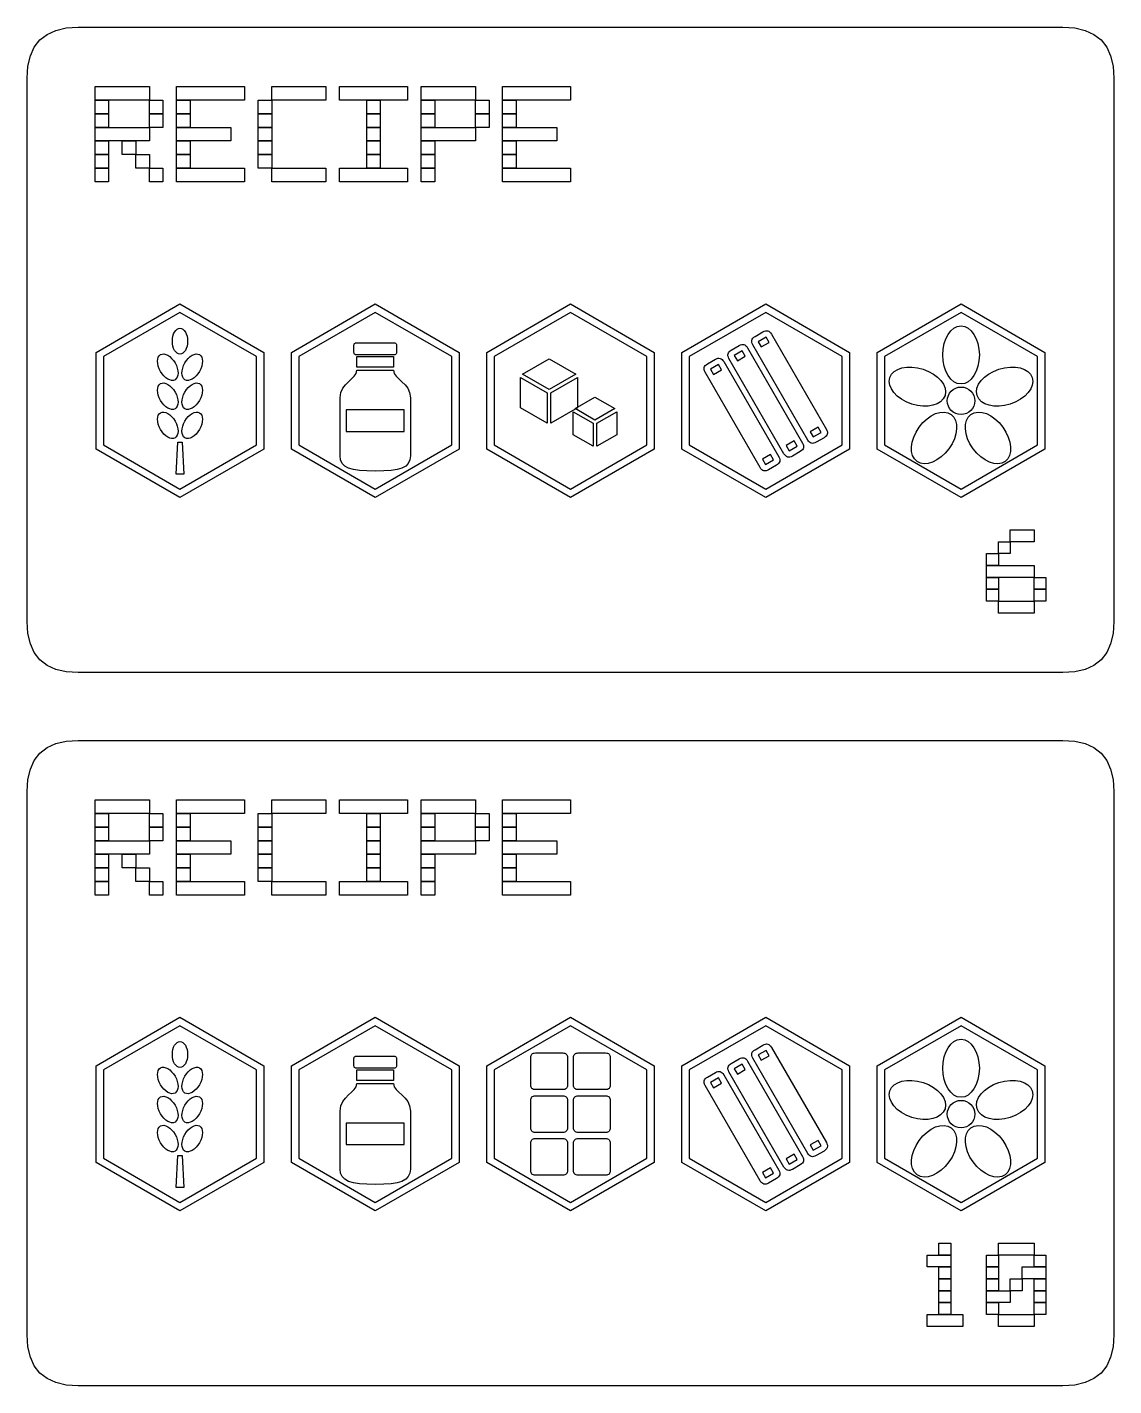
# Model space of a CAD drawing. Extents: x 4 to 296, y 4 to 580.
# Drawn here: x 72 to 136, y 189 to 269 of the extents above; entities that cross this region are included whole.
import ezdxf

# ---------------------------------------------------------------- set-up
doc = ezdxf.new("R2010")
doc.units = 0
doc.layers.add('CUT', color=1, linetype='CONTINUOUS')
doc.layers.add('RASTER', color=7, linetype='CONTINUOUS')

msp = doc.modelspace()

# ---------------------------------------------------------------- linework, layer by layer
at = {"layer": 'CUT'}
for points in [[(72, 266), (72.047, 266.703), (72.188, 267.312), (72.422, 267.828), (72.75, 268.25), (73.172, 268.578), (73.688, 268.812), (74.297, 268.953), (75, 269), (133, 269), (133.703, 268.953), (134.313, 268.812), (134.828, 268.578), (135.25, 268.25), (135.578, 267.828), (135.813, 267.312), (135.953, 266.703), (136, 266), (136, 234), (135.953, 233.297), (135.813, 232.687), (135.578, 232.172), (135.25, 231.75), (134.828, 231.422), (134.313, 231.187), (133.703, 231.047), (133, 231), (75, 231), (74.297, 231.047), (73.688, 231.187), (73.172, 231.422), (72.75, 231.75), (72.422, 232.172), (72.188, 232.687), (72.047, 233.297), (72, 234)], [(72, 224), (72.047, 224.703), (72.188, 225.312), (72.422, 225.828), (72.75, 226.25), (73.172, 226.578), (73.688, 226.812), (74.297, 226.953), (75, 227), (133, 227), (133.703, 226.953), (134.313, 226.812), (134.828, 226.578), (135.25, 226.25), (135.578, 225.828), (135.813, 225.312), (135.953, 224.703), (136, 224), (136, 192), (135.953, 191.297), (135.813, 190.687), (135.578, 190.172), (135.25, 189.75), (134.828, 189.422), (134.313, 189.187), (133.703, 189.047), (133, 189), (75, 189), (74.297, 189.047), (73.688, 189.187), (73.172, 189.422), (72.75, 189.75), (72.422, 190.172), (72.188, 190.687), (72.047, 191.297), (72, 192)]]:
    msp.add_lwpolyline(points, close=True, dxfattribs=at)
at = {"layer": 'RASTER'}
for points in [[(76, 265.5), (79.2, 265.5), (79.2, 264.7), (76, 264.7)], [(80.8, 265.5), (84.8, 265.5), (84.8, 264.7), (80.8, 264.7)], [(86.4, 265.5), (89.6, 265.5), (89.6, 264.7), (86.4, 264.7)], [(90.4, 265.5), (94.4, 265.5), (94.4, 264.7), (90.4, 264.7)], [(95.2, 265.5), (98.4, 265.5), (98.4, 264.7), (95.2, 264.7)], [(100, 265.5), (104, 265.5), (104, 264.7), (100, 264.7)], [(76, 264.7), (76.8, 264.7), (76.8, 263.9), (76, 263.9)], [(79.2, 264.7), (80, 264.7), (80, 263.9), (79.2, 263.9)], [(80.8, 264.7), (81.6, 264.7), (81.6, 263.9), (80.8, 263.9)], [(85.6, 264.7), (86.4, 264.7), (86.4, 263.9), (85.6, 263.9)], [(92, 264.7), (92.8, 264.7), (92.8, 263.9), (92, 263.9)], [(95.2, 264.7), (96, 264.7), (96, 263.9), (95.2, 263.9)], [(98.4, 264.7), (99.2, 264.7), (99.2, 263.9), (98.4, 263.9)], [(100, 264.7), (100.8, 264.7), (100.8, 263.9), (100, 263.9)], [(76, 263.9), (76.8, 263.9), (76.8, 263.1), (76, 263.1)], [(79.2, 263.9), (80, 263.9), (80, 263.1), (79.2, 263.1)], [(80.8, 263.9), (81.6, 263.9), (81.6, 263.1), (80.8, 263.1)], [(85.6, 263.9), (86.4, 263.9), (86.4, 263.1), (85.6, 263.1)], [(92, 263.9), (92.8, 263.9), (92.8, 263.1), (92, 263.1)], [(95.2, 263.9), (96, 263.9), (96, 263.1), (95.2, 263.1)], [(98.4, 263.9), (99.2, 263.9), (99.2, 263.1), (98.4, 263.1)], [(100, 263.9), (100.8, 263.9), (100.8, 263.1), (100, 263.1)], [(76, 263.1), (79.2, 263.1), (79.2, 262.3), (76, 262.3)], [(80.8, 263.1), (84, 263.1), (84, 262.3), (80.8, 262.3)], [(85.6, 263.1), (86.4, 263.1), (86.4, 262.3), (85.6, 262.3)], [(92, 263.1), (92.8, 263.1), (92.8, 262.3), (92, 262.3)], [(95.2, 263.1), (98.4, 263.1), (98.4, 262.3), (95.2, 262.3)], [(100, 263.1), (103.2, 263.1), (103.2, 262.3), (100, 262.3)], [(76, 262.3), (76.8, 262.3), (76.8, 261.5), (76, 261.5)], [(77.6, 262.3), (78.4, 262.3), (78.4, 261.5), (77.6, 261.5)], [(80.8, 262.3), (81.6, 262.3), (81.6, 261.5), (80.8, 261.5)], [(85.6, 262.3), (86.4, 262.3), (86.4, 261.5), (85.6, 261.5)], [(92, 262.3), (92.8, 262.3), (92.8, 261.5), (92, 261.5)], [(95.2, 262.3), (96, 262.3), (96, 261.5), (95.2, 261.5)], [(100, 262.3), (100.8, 262.3), (100.8, 261.5), (100, 261.5)], [(76, 261.5), (76.8, 261.5), (76.8, 260.7), (76, 260.7)], [(78.4, 261.5), (79.2, 261.5), (79.2, 260.7), (78.4, 260.7)], [(80.8, 261.5), (81.6, 261.5), (81.6, 260.7), (80.8, 260.7)], [(85.6, 261.5), (86.4, 261.5), (86.4, 260.7), (85.6, 260.7)], [(92, 261.5), (92.8, 261.5), (92.8, 260.7), (92, 260.7)], [(95.2, 261.5), (96, 261.5), (96, 260.7), (95.2, 260.7)], [(100, 261.5), (100.8, 261.5), (100.8, 260.7), (100, 260.7)], [(76, 260.7), (76.8, 260.7), (76.8, 259.9), (76, 259.9)], [(79.2, 260.7), (80, 260.7), (80, 259.9), (79.2, 259.9)], [(80.8, 260.7), (84.8, 260.7), (84.8, 259.9), (80.8, 259.9)], [(86.4, 260.7), (89.6, 260.7), (89.6, 259.9), (86.4, 259.9)], [(90.4, 260.7), (94.4, 260.7), (94.4, 259.9), (90.4, 259.9)], [(95.2, 260.7), (96, 260.7), (96, 259.9), (95.2, 259.9)], [(100, 260.7), (104, 260.7), (104, 259.9), (100, 259.9)], [(81, 252.7), (85.936, 249.85), (85.936, 244.15), (81, 241.3), (76.064, 244.15), (76.064, 249.85)], [(81, 252.2), (76.497, 249.6), (76.497, 244.4), (81, 241.8), (85.503, 244.4), (85.503, 249.6), (81, 252.2)], [(92.5, 252.7), (97.436, 249.85), (97.436, 244.15), (92.5, 241.3), (87.564, 244.15), (87.564, 249.85)], [(92.5, 252.2), (87.997, 249.6), (87.997, 244.4), (92.5, 241.8), (97.003, 244.4), (97.003, 249.6), (92.5, 252.2)], [(104, 252.7), (108.936, 249.85), (108.936, 244.15), (104, 241.3), (99.064, 244.15), (99.064, 249.85)], [(104, 252.2), (99.497, 249.6), (99.497, 244.4), (104, 241.8), (108.503, 244.4), (108.503, 249.6), (104, 252.2)], [(115.5, 252.7), (120.436, 249.85), (120.436, 244.15), (115.5, 241.3), (110.564, 244.15), (110.564, 249.85)], [(115.5, 252.2), (110.997, 249.6), (110.997, 244.4), (115.5, 241.8), (120.003, 244.4), (120.003, 249.6), (115.5, 252.2)], [(127, 252.7), (131.936, 249.85), (131.936, 244.15), (127, 241.3), (122.064, 244.15), (122.064, 249.85)], [(127, 252.2), (122.497, 249.6), (122.497, 244.4), (127, 241.8), (131.503, 244.4), (131.503, 249.6), (127, 252.2)], [(81.45, 250.51), (81.441, 250.356), (81.415, 250.212), (81.373, 250.082), (81.318, 249.969), (81.252, 249.876), (81.175, 249.805), (81.091, 249.761), (81, 249.745), (80.909, 249.761), (80.825, 249.805), (80.748, 249.876), (80.682, 249.969), (80.627, 250.082), (80.585, 250.212), (80.559, 250.356), (80.55, 250.51), (80.559, 250.664), (80.585, 250.808), (80.627, 250.938), (80.682, 251.051), (80.748, 251.144), (80.825, 251.215), (80.909, 251.259), (81, 251.275), (81.091, 251.259), (81.175, 251.215), (81.252, 251.144), (81.318, 251.051), (81.373, 250.938), (81.415, 250.808), (81.441, 250.664), (81.45, 250.51)], [(128.08, 249.7), (128.058, 249.355), (127.995, 249.034), (127.896, 248.744), (127.764, 248.491), (127.604, 248.282), (127.42, 248.124), (127.218, 248.025), (127, 247.99), (126.782, 248.025), (126.58, 248.124), (126.396, 248.282), (126.236, 248.491), (126.104, 248.744), (126.005, 249.034), (125.942, 249.355), (125.92, 249.7), (125.942, 250.045), (126.005, 250.366), (126.104, 250.656), (126.236, 250.909), (126.396, 251.118), (126.58, 251.276), (126.782, 251.375), (127, 251.41), (127.218, 251.375), (127.42, 251.276), (127.604, 251.118), (127.764, 250.909), (127.896, 250.656), (127.995, 250.366), (128.058, 250.045), (128.08, 249.7)], [(91.24, 250.24), (91.243, 250.282), (91.251, 250.319), (91.265, 250.35), (91.285, 250.375), (91.31, 250.395), (91.341, 250.409), (91.378, 250.417), (91.42, 250.42), (93.58, 250.42), (93.622, 250.417), (93.659, 250.409), (93.69, 250.395), (93.715, 250.375), (93.735, 250.35), (93.749, 250.319), (93.757, 250.282), (93.76, 250.24), (93.76, 249.88), (93.757, 249.838), (93.749, 249.801), (93.735, 249.77), (93.715, 249.745), (93.69, 249.725), (93.659, 249.711), (93.622, 249.703), (93.58, 249.7), (91.42, 249.7), (91.378, 249.703), (91.341, 249.711), (91.31, 249.725), (91.285, 249.745), (91.265, 249.77), (91.251, 249.801), (91.243, 249.838), (91.24, 249.88)], [(114.737, 250.301), (114.7, 250.377), (114.678, 250.449), (114.672, 250.516), (114.68, 250.58), (114.704, 250.639), (114.744, 250.694), (114.799, 250.746), (114.869, 250.793), (115.337, 251.063), (115.413, 251.1), (115.484, 251.122), (115.552, 251.129), (115.616, 251.12), (115.675, 251.096), (115.73, 251.056), (115.781, 251.001), (115.829, 250.931), (119.069, 245.319), (119.106, 245.243), (119.128, 245.171), (119.134, 245.104), (119.126, 245.04), (119.101, 244.981), (119.062, 244.926), (119.007, 244.874), (118.937, 244.827), (118.469, 244.557), (118.393, 244.52), (118.321, 244.498), (118.254, 244.491), (118.19, 244.5), (118.131, 244.524), (118.076, 244.564), (118.024, 244.619), (117.977, 244.689)], [(115.049, 250.481), (115.229, 250.169), (115.697, 250.439), (115.517, 250.751), (115.049, 250.481)], [(80.709, 249.227), (80.786, 249.073), (80.841, 248.92), (80.874, 248.771), (80.885, 248.631), (80.874, 248.504), (80.841, 248.394), (80.785, 248.304), (80.708, 248.24), (80.612, 248.205), (80.507, 248.201), (80.395, 248.228), (80.279, 248.281), (80.164, 248.361), (80.051, 248.464), (79.946, 248.588), (79.851, 248.732), (79.774, 248.887), (79.719, 249.04), (79.686, 249.189), (79.675, 249.329), (79.686, 249.456), (79.719, 249.566), (79.775, 249.656), (79.853, 249.72), (79.948, 249.755), (80.053, 249.759), (80.165, 249.732), (80.281, 249.679), (80.396, 249.599), (80.509, 249.496), (80.614, 249.372), (80.709, 249.227)], [(82.149, 248.732), (82.054, 248.588), (81.949, 248.464), (81.836, 248.361), (81.721, 248.281), (81.605, 248.228), (81.493, 248.201), (81.388, 248.205), (81.293, 248.24), (81.215, 248.304), (81.159, 248.394), (81.126, 248.504), (81.115, 248.631), (81.126, 248.771), (81.159, 248.92), (81.214, 249.073), (81.291, 249.227), (81.386, 249.372), (81.491, 249.496), (81.604, 249.599), (81.719, 249.679), (81.835, 249.732), (81.947, 249.759), (82.052, 249.755), (82.148, 249.72), (82.225, 249.656), (82.281, 249.566), (82.314, 249.456), (82.325, 249.329), (82.314, 249.189), (82.281, 249.04), (82.226, 248.887), (82.149, 248.732)], [(91.42, 249.61), (93.58, 249.61), (93.58, 248.98), (91.42, 248.98)], [(113.334, 249.491), (113.297, 249.567), (113.275, 249.639), (113.269, 249.706), (113.277, 249.77), (113.302, 249.829), (113.341, 249.884), (113.396, 249.936), (113.466, 249.983), (113.934, 250.253), (114.01, 250.29), (114.081, 250.312), (114.149, 250.319), (114.213, 250.31), (114.272, 250.286), (114.327, 250.246), (114.379, 250.191), (114.426, 250.121), (117.666, 244.509), (117.703, 244.433), (117.725, 244.361), (117.731, 244.294), (117.723, 244.23), (117.698, 244.171), (117.659, 244.116), (117.604, 244.064), (117.534, 244.017), (117.066, 243.747), (116.99, 243.71), (116.919, 243.688), (116.851, 243.681), (116.787, 243.69), (116.728, 243.714), (116.673, 243.754), (116.621, 243.809), (116.574, 243.879)], [(113.646, 249.671), (113.826, 249.359), (114.294, 249.629), (114.114, 249.941), (113.646, 249.671)], [(91.42, 248.8), (93.58, 248.8), (93.623, 248.612), (93.735, 248.446), (93.893, 248.287), (94.075, 248.125), (94.257, 247.946), (94.415, 247.737), (94.527, 247.486), (94.57, 247.18), (94.57, 243.76), (94.54, 243.515), (94.449, 243.316), (94.295, 243.159), (94.075, 243.04), (93.788, 242.955), (93.431, 242.899), (93.002, 242.869), (92.5, 242.86), (91.998, 242.869), (91.569, 242.899), (91.212, 242.955), (90.925, 243.04), (90.705, 243.159), (90.551, 243.316), (90.46, 243.515), (90.43, 243.76), (90.43, 247.18), (90.473, 247.486), (90.585, 247.737), (90.743, 247.946), (90.925, 248.125), (91.107, 248.287), (91.265, 248.446), (91.377, 248.612), (91.42, 248.8)], [(102.74, 249.466), (104.306, 248.566), (102.74, 247.666), (101.174, 248.566)], [(111.931, 248.681), (111.894, 248.757), (111.872, 248.829), (111.866, 248.896), (111.874, 248.96), (111.899, 249.019), (111.938, 249.074), (111.993, 249.126), (112.063, 249.173), (112.531, 249.443), (112.607, 249.48), (112.679, 249.502), (112.746, 249.509), (112.81, 249.5), (112.869, 249.476), (112.924, 249.436), (112.976, 249.381), (113.023, 249.311), (116.263, 243.699), (116.3, 243.623), (116.322, 243.551), (116.328, 243.484), (116.32, 243.42), (116.296, 243.361), (116.256, 243.306), (116.201, 243.254), (116.131, 243.207), (115.663, 242.937), (115.587, 242.9), (115.516, 242.878), (115.448, 242.871), (115.384, 242.88), (115.325, 242.904), (115.27, 242.944), (115.219, 242.999), (115.171, 243.069)], [(112.243, 248.861), (112.423, 248.549), (112.891, 248.819), (112.711, 249.131), (112.243, 248.861)], [(124.766, 248.861), (125.087, 248.734), (125.373, 248.575), (125.618, 248.391), (125.818, 248.187), (125.967, 247.97), (126.061, 247.747), (126.093, 247.524), (126.058, 247.306), (125.958, 247.11), (125.801, 246.948), (125.594, 246.822), (125.346, 246.734), (125.065, 246.687), (124.758, 246.682), (124.433, 246.722), (124.098, 246.807), (123.777, 246.935), (123.492, 247.094), (123.246, 247.278), (123.046, 247.482), (122.897, 247.698), (122.804, 247.921), (122.772, 248.145), (122.806, 248.363), (122.906, 248.559), (123.064, 248.721), (123.27, 248.847), (123.518, 248.934), (123.8, 248.982), (124.107, 248.986), (124.431, 248.947), (124.766, 248.861)], [(129.902, 246.807), (129.567, 246.722), (129.242, 246.682), (128.935, 246.687), (128.654, 246.734), (128.406, 246.822), (128.199, 246.948), (128.042, 247.11), (127.942, 247.306), (127.907, 247.524), (127.939, 247.747), (128.033, 247.97), (128.182, 248.187), (128.382, 248.391), (128.627, 248.575), (128.913, 248.734), (129.234, 248.861), (129.569, 248.947), (129.893, 248.986), (130.2, 248.982), (130.482, 248.934), (130.73, 248.847), (130.936, 248.721), (131.094, 248.559), (131.194, 248.363), (131.228, 248.145), (131.196, 247.921), (131.103, 247.698), (130.954, 247.482), (130.754, 247.278), (130.508, 247.094), (130.223, 246.935), (129.902, 246.807)], [(80.709, 247.517), (80.786, 247.363), (80.841, 247.21), (80.874, 247.061), (80.885, 246.921), (80.874, 246.794), (80.841, 246.684), (80.785, 246.594), (80.708, 246.53), (80.612, 246.495), (80.507, 246.491), (80.395, 246.518), (80.279, 246.571), (80.164, 246.651), (80.051, 246.754), (79.946, 246.878), (79.851, 247.022), (79.774, 247.177), (79.719, 247.33), (79.686, 247.479), (79.675, 247.619), (79.686, 247.746), (79.719, 247.856), (79.775, 247.946), (79.853, 248.01), (79.948, 248.045), (80.053, 248.049), (80.165, 248.022), (80.281, 247.969), (80.396, 247.889), (80.509, 247.786), (80.614, 247.662), (80.709, 247.517)], [(82.149, 247.022), (82.054, 246.878), (81.949, 246.754), (81.836, 246.651), (81.721, 246.571), (81.605, 246.518), (81.493, 246.491), (81.388, 246.495), (81.293, 246.53), (81.215, 246.594), (81.159, 246.684), (81.126, 246.794), (81.115, 246.921), (81.126, 247.061), (81.159, 247.21), (81.214, 247.363), (81.291, 247.517), (81.386, 247.662), (81.491, 247.786), (81.604, 247.889), (81.719, 247.969), (81.835, 248.022), (81.947, 248.049), (82.052, 248.045), (82.148, 248.01), (82.225, 247.946), (82.281, 247.856), (82.314, 247.746), (82.325, 247.619), (82.314, 247.479), (82.281, 247.33), (82.226, 247.177), (82.149, 247.022)], [(101.064, 248.377), (102.63, 247.477), (102.63, 245.677), (101.064, 246.577)], [(102.85, 247.477), (104.416, 248.377), (104.416, 246.577), (102.85, 245.677)], [(105.44, 247.216), (106.614, 246.541), (105.44, 245.866), (104.266, 246.541)], [(90.79, 246.46), (90.79, 245.2), (94.21, 245.2), (94.21, 246.46), (90.79, 246.46)], [(80.709, 245.807), (80.786, 245.653), (80.841, 245.5), (80.874, 245.351), (80.885, 245.211), (80.874, 245.084), (80.841, 244.974), (80.785, 244.884), (80.708, 244.82), (80.612, 244.785), (80.507, 244.781), (80.395, 244.808), (80.279, 244.861), (80.164, 244.941), (80.051, 245.044), (79.946, 245.168), (79.851, 245.312), (79.774, 245.467), (79.719, 245.62), (79.686, 245.769), (79.675, 245.909), (79.686, 246.036), (79.719, 246.146), (79.775, 246.236), (79.853, 246.3), (79.948, 246.335), (80.053, 246.339), (80.165, 246.312), (80.281, 246.259), (80.396, 246.179), (80.509, 246.076), (80.614, 245.952), (80.709, 245.807)], [(82.149, 245.312), (82.054, 245.168), (81.949, 245.044), (81.836, 244.941), (81.721, 244.861), (81.605, 244.808), (81.493, 244.781), (81.388, 244.785), (81.293, 244.82), (81.215, 244.884), (81.159, 244.974), (81.126, 245.084), (81.115, 245.211), (81.126, 245.351), (81.159, 245.5), (81.214, 245.653), (81.291, 245.807), (81.386, 245.952), (81.491, 246.076), (81.604, 246.179), (81.719, 246.259), (81.835, 246.312), (81.947, 246.339), (82.052, 246.335), (82.148, 246.3), (82.225, 246.236), (82.281, 246.146), (82.314, 246.036), (82.325, 245.909), (82.314, 245.769), (82.281, 245.62), (82.226, 245.467), (82.149, 245.312)], [(104.156, 246.352), (105.33, 245.677), (105.33, 244.327), (104.156, 245.002)], [(105.55, 245.677), (106.724, 246.352), (106.724, 245.002), (105.55, 244.327)], [(124.539, 245.45), (124.76, 245.716), (124.999, 245.939), (125.25, 246.116), (125.506, 246.243), (125.758, 246.318), (125.999, 246.337), (126.222, 246.299), (126.418, 246.199), (126.574, 246.043), (126.679, 245.843), (126.735, 245.608), (126.742, 245.345), (126.699, 245.063), (126.609, 244.769), (126.472, 244.473), (126.287, 244.181), (126.066, 243.915), (125.827, 243.692), (125.576, 243.516), (125.32, 243.389), (125.068, 243.314), (124.827, 243.294), (124.604, 243.332), (124.408, 243.432), (124.252, 243.588), (124.147, 243.788), (124.091, 244.023), (124.084, 244.286), (124.126, 244.569), (124.217, 244.862), (124.354, 245.159), (124.539, 245.45)], [(127.713, 244.181), (127.528, 244.473), (127.391, 244.769), (127.301, 245.063), (127.258, 245.345), (127.265, 245.608), (127.321, 245.843), (127.426, 246.043), (127.582, 246.199), (127.778, 246.299), (128.001, 246.337), (128.242, 246.318), (128.494, 246.243), (128.75, 246.116), (129.001, 245.939), (129.24, 245.716), (129.461, 245.45), (129.646, 245.159), (129.783, 244.862), (129.874, 244.569), (129.916, 244.286), (129.909, 244.023), (129.853, 243.788), (129.748, 243.588), (129.592, 243.432), (129.396, 243.332), (129.173, 243.294), (128.932, 243.314), (128.68, 243.389), (128.424, 243.516), (128.173, 243.692), (127.934, 243.915), (127.713, 244.181)], [(118.109, 245.181), (118.289, 244.869), (118.757, 245.139), (118.577, 245.451), (118.109, 245.181)], [(80.865, 244.57), (81.135, 244.57), (81.225, 242.68), (80.775, 242.68)], [(116.706, 244.371), (116.886, 244.059), (117.354, 244.329), (117.174, 244.641), (116.706, 244.371)], [(115.303, 243.561), (115.483, 243.249), (115.951, 243.519), (115.771, 243.831), (115.303, 243.561)], [(129.9, 239.4), (131.3, 239.4), (131.3, 238.7), (129.9, 238.7)], [(129.2, 238.7), (129.9, 238.7), (129.9, 238), (129.2, 238)], [(128.5, 238), (129.2, 238), (129.2, 237.3), (128.5, 237.3)], [(128.5, 237.3), (131.3, 237.3), (131.3, 236.6), (128.5, 236.6)], [(128.5, 236.6), (129.2, 236.6), (129.2, 235.9), (128.5, 235.9)], [(131.3, 236.6), (132, 236.6), (132, 235.9), (131.3, 235.9)], [(128.5, 235.9), (129.2, 235.9), (129.2, 235.2), (128.5, 235.2)], [(131.3, 235.9), (132, 235.9), (132, 235.2), (131.3, 235.2)], [(129.2, 235.2), (131.3, 235.2), (131.3, 234.5), (129.2, 234.5)], [(76, 223.5), (79.2, 223.5), (79.2, 222.7), (76, 222.7)], [(80.8, 223.5), (84.8, 223.5), (84.8, 222.7), (80.8, 222.7)], [(86.4, 223.5), (89.6, 223.5), (89.6, 222.7), (86.4, 222.7)], [(90.4, 223.5), (94.4, 223.5), (94.4, 222.7), (90.4, 222.7)], [(95.2, 223.5), (98.4, 223.5), (98.4, 222.7), (95.2, 222.7)], [(100, 223.5), (104, 223.5), (104, 222.7), (100, 222.7)], [(76, 222.7), (76.8, 222.7), (76.8, 221.9), (76, 221.9)], [(79.2, 222.7), (80, 222.7), (80, 221.9), (79.2, 221.9)], [(80.8, 222.7), (81.6, 222.7), (81.6, 221.9), (80.8, 221.9)], [(85.6, 222.7), (86.4, 222.7), (86.4, 221.9), (85.6, 221.9)], [(92, 222.7), (92.8, 222.7), (92.8, 221.9), (92, 221.9)], [(95.2, 222.7), (96, 222.7), (96, 221.9), (95.2, 221.9)], [(98.4, 222.7), (99.2, 222.7), (99.2, 221.9), (98.4, 221.9)], [(100, 222.7), (100.8, 222.7), (100.8, 221.9), (100, 221.9)], [(76, 221.9), (76.8, 221.9), (76.8, 221.1), (76, 221.1)], [(79.2, 221.9), (80, 221.9), (80, 221.1), (79.2, 221.1)], [(80.8, 221.9), (81.6, 221.9), (81.6, 221.1), (80.8, 221.1)], [(85.6, 221.9), (86.4, 221.9), (86.4, 221.1), (85.6, 221.1)], [(92, 221.9), (92.8, 221.9), (92.8, 221.1), (92, 221.1)], [(95.2, 221.9), (96, 221.9), (96, 221.1), (95.2, 221.1)], [(98.4, 221.9), (99.2, 221.9), (99.2, 221.1), (98.4, 221.1)], [(100, 221.9), (100.8, 221.9), (100.8, 221.1), (100, 221.1)], [(76, 221.1), (79.2, 221.1), (79.2, 220.3), (76, 220.3)], [(80.8, 221.1), (84, 221.1), (84, 220.3), (80.8, 220.3)], [(85.6, 221.1), (86.4, 221.1), (86.4, 220.3), (85.6, 220.3)], [(92, 221.1), (92.8, 221.1), (92.8, 220.3), (92, 220.3)], [(95.2, 221.1), (98.4, 221.1), (98.4, 220.3), (95.2, 220.3)], [(100, 221.1), (103.2, 221.1), (103.2, 220.3), (100, 220.3)], [(76, 220.3), (76.8, 220.3), (76.8, 219.5), (76, 219.5)], [(77.6, 220.3), (78.4, 220.3), (78.4, 219.5), (77.6, 219.5)], [(80.8, 220.3), (81.6, 220.3), (81.6, 219.5), (80.8, 219.5)], [(85.6, 220.3), (86.4, 220.3), (86.4, 219.5), (85.6, 219.5)], [(92, 220.3), (92.8, 220.3), (92.8, 219.5), (92, 219.5)], [(95.2, 220.3), (96, 220.3), (96, 219.5), (95.2, 219.5)], [(100, 220.3), (100.8, 220.3), (100.8, 219.5), (100, 219.5)], [(76, 219.5), (76.8, 219.5), (76.8, 218.7), (76, 218.7)], [(78.4, 219.5), (79.2, 219.5), (79.2, 218.7), (78.4, 218.7)], [(80.8, 219.5), (81.6, 219.5), (81.6, 218.7), (80.8, 218.7)], [(85.6, 219.5), (86.4, 219.5), (86.4, 218.7), (85.6, 218.7)], [(92, 219.5), (92.8, 219.5), (92.8, 218.7), (92, 218.7)], [(95.2, 219.5), (96, 219.5), (96, 218.7), (95.2, 218.7)], [(100, 219.5), (100.8, 219.5), (100.8, 218.7), (100, 218.7)], [(76, 218.7), (76.8, 218.7), (76.8, 217.9), (76, 217.9)], [(79.2, 218.7), (80, 218.7), (80, 217.9), (79.2, 217.9)], [(80.8, 218.7), (84.8, 218.7), (84.8, 217.9), (80.8, 217.9)], [(86.4, 218.7), (89.6, 218.7), (89.6, 217.9), (86.4, 217.9)], [(90.4, 218.7), (94.4, 218.7), (94.4, 217.9), (90.4, 217.9)], [(95.2, 218.7), (96, 218.7), (96, 217.9), (95.2, 217.9)], [(100, 218.7), (104, 218.7), (104, 217.9), (100, 217.9)], [(81, 210.7), (85.936, 207.85), (85.936, 202.15), (81, 199.3), (76.064, 202.15), (76.064, 207.85)], [(92.5, 210.7), (97.436, 207.85), (97.436, 202.15), (92.5, 199.3), (87.564, 202.15), (87.564, 207.85)], [(104, 210.7), (108.936, 207.85), (108.936, 202.15), (104, 199.3), (99.064, 202.15), (99.064, 207.85)], [(115.5, 210.7), (120.436, 207.85), (120.436, 202.15), (115.5, 199.3), (110.564, 202.15), (110.564, 207.85)], [(127, 210.7), (131.936, 207.85), (131.936, 202.15), (127, 199.3), (122.064, 202.15), (122.064, 207.85)], [(81, 210.2), (76.497, 207.6), (76.497, 202.4), (81, 199.8), (85.503, 202.4), (85.503, 207.6), (81, 210.2)], [(92.5, 210.2), (87.997, 207.6), (87.997, 202.4), (92.5, 199.8), (97.003, 202.4), (97.003, 207.6), (92.5, 210.2)], [(104, 210.2), (99.497, 207.6), (99.497, 202.4), (104, 199.8), (108.503, 202.4), (108.503, 207.6), (104, 210.2)], [(115.5, 210.2), (110.997, 207.6), (110.997, 202.4), (115.5, 199.8), (120.003, 202.4), (120.003, 207.6), (115.5, 210.2)], [(127, 210.2), (122.497, 207.6), (122.497, 202.4), (127, 199.8), (131.503, 202.4), (131.503, 207.6), (127, 210.2)], [(81.45, 208.51), (81.441, 208.356), (81.415, 208.212), (81.373, 208.082), (81.318, 207.969), (81.252, 207.876), (81.175, 207.805), (81.091, 207.761), (81, 207.745), (80.909, 207.761), (80.825, 207.805), (80.748, 207.876), (80.682, 207.969), (80.627, 208.082), (80.585, 208.212), (80.559, 208.356), (80.55, 208.51), (80.559, 208.664), (80.585, 208.808), (80.627, 208.938), (80.682, 209.051), (80.748, 209.144), (80.825, 209.215), (80.909, 209.259), (81, 209.275), (81.091, 209.259), (81.175, 209.215), (81.252, 209.144), (81.318, 209.051), (81.373, 208.938), (81.415, 208.808), (81.441, 208.664), (81.45, 208.51)], [(114.737, 208.301), (114.7, 208.377), (114.678, 208.449), (114.672, 208.516), (114.68, 208.58), (114.704, 208.639), (114.744, 208.694), (114.799, 208.746), (114.869, 208.793), (115.337, 209.063), (115.413, 209.1), (115.484, 209.122), (115.552, 209.129), (115.616, 209.12), (115.675, 209.096), (115.73, 209.056), (115.781, 209.001), (115.829, 208.931), (119.069, 203.319), (119.106, 203.243), (119.128, 203.171), (119.134, 203.104), (119.126, 203.04), (119.101, 202.981), (119.062, 202.926), (119.007, 202.874), (118.937, 202.827), (118.469, 202.557), (118.393, 202.52), (118.321, 202.498), (118.254, 202.491), (118.19, 202.5), (118.131, 202.524), (118.076, 202.564), (118.024, 202.619), (117.977, 202.689)], [(128.08, 207.7), (128.058, 207.355), (127.995, 207.034), (127.896, 206.744), (127.764, 206.491), (127.604, 206.282), (127.42, 206.124), (127.218, 206.025), (127, 205.99), (126.782, 206.025), (126.58, 206.124), (126.396, 206.282), (126.236, 206.491), (126.104, 206.744), (126.005, 207.034), (125.942, 207.355), (125.92, 207.7), (125.942, 208.045), (126.005, 208.366), (126.104, 208.656), (126.236, 208.909), (126.396, 209.118), (126.58, 209.276), (126.782, 209.375), (127, 209.41), (127.218, 209.375), (127.42, 209.276), (127.604, 209.118), (127.764, 208.909), (127.896, 208.656), (127.995, 208.366), (128.058, 208.045), (128.08, 207.7)], [(91.24, 208.24), (91.243, 208.282), (91.251, 208.319), (91.265, 208.35), (91.285, 208.375), (91.31, 208.395), (91.341, 208.409), (91.378, 208.417), (91.42, 208.42), (93.58, 208.42), (93.622, 208.417), (93.659, 208.409), (93.69, 208.395), (93.715, 208.375), (93.735, 208.35), (93.749, 208.319), (93.757, 208.282), (93.76, 208.24), (93.76, 207.88), (93.757, 207.838), (93.749, 207.801), (93.735, 207.77), (93.715, 207.745), (93.69, 207.725), (93.659, 207.711), (93.622, 207.703), (93.58, 207.7), (91.42, 207.7), (91.378, 207.703), (91.341, 207.711), (91.31, 207.725), (91.285, 207.745), (91.265, 207.77), (91.251, 207.801), (91.243, 207.838), (91.24, 207.88)], [(101.66, 208.33), (101.664, 208.393), (101.677, 208.448), (101.698, 208.495), (101.727, 208.532), (101.765, 208.562), (101.812, 208.583), (101.867, 208.596), (101.93, 208.6), (103.55, 208.6), (103.613, 208.596), (103.668, 208.583), (103.715, 208.562), (103.753, 208.532), (103.782, 208.495), (103.803, 208.448), (103.816, 208.393), (103.82, 208.33), (103.82, 206.71), (103.816, 206.647), (103.803, 206.592), (103.782, 206.545), (103.753, 206.507), (103.715, 206.478), (103.668, 206.457), (103.613, 206.444), (103.55, 206.44), (101.93, 206.44), (101.867, 206.444), (101.812, 206.457), (101.765, 206.478), (101.728, 206.507), (101.698, 206.545), (101.677, 206.592), (101.664, 206.647), (101.66, 206.71)], [(104.18, 208.33), (104.184, 208.393), (104.197, 208.448), (104.218, 208.495), (104.248, 208.532), (104.285, 208.562), (104.332, 208.583), (104.387, 208.596), (104.45, 208.6), (106.07, 208.6), (106.133, 208.596), (106.188, 208.583), (106.235, 208.562), (106.273, 208.532), (106.302, 208.495), (106.323, 208.448), (106.336, 208.393), (106.34, 208.33), (106.34, 206.71), (106.336, 206.647), (106.323, 206.592), (106.302, 206.545), (106.273, 206.507), (106.235, 206.478), (106.188, 206.457), (106.133, 206.444), (106.07, 206.44), (104.45, 206.44), (104.387, 206.444), (104.332, 206.457), (104.285, 206.478), (104.248, 206.507), (104.218, 206.545), (104.197, 206.592), (104.184, 206.647), (104.18, 206.71)], [(113.334, 207.491), (113.297, 207.567), (113.275, 207.639), (113.269, 207.706), (113.277, 207.77), (113.302, 207.829), (113.341, 207.884), (113.396, 207.936), (113.466, 207.983), (113.934, 208.253), (114.01, 208.29), (114.081, 208.312), (114.149, 208.319), (114.213, 208.31), (114.272, 208.286), (114.327, 208.246), (114.379, 208.191), (114.426, 208.121), (117.666, 202.509), (117.703, 202.433), (117.725, 202.361), (117.731, 202.294), (117.723, 202.23), (117.698, 202.171), (117.659, 202.116), (117.604, 202.064), (117.534, 202.017), (117.066, 201.747), (116.99, 201.71), (116.919, 201.688), (116.851, 201.681), (116.787, 201.69), (116.728, 201.714), (116.673, 201.754), (116.621, 201.809), (116.574, 201.879)], [(115.049, 208.481), (115.229, 208.169), (115.697, 208.439), (115.517, 208.751), (115.049, 208.481)], [(80.709, 207.227), (80.786, 207.073), (80.841, 206.92), (80.874, 206.771), (80.885, 206.631), (80.874, 206.504), (80.841, 206.394), (80.785, 206.304), (80.708, 206.24), (80.612, 206.205), (80.507, 206.201), (80.395, 206.228), (80.279, 206.281), (80.164, 206.361), (80.051, 206.464), (79.946, 206.588), (79.851, 206.732), (79.774, 206.887), (79.719, 207.04), (79.686, 207.189), (79.675, 207.329), (79.686, 207.456), (79.719, 207.566), (79.775, 207.656), (79.853, 207.72), (79.948, 207.755), (80.053, 207.759), (80.165, 207.732), (80.281, 207.679), (80.396, 207.599), (80.509, 207.496), (80.614, 207.372), (80.709, 207.227)], [(82.149, 206.732), (82.054, 206.588), (81.949, 206.464), (81.836, 206.361), (81.721, 206.281), (81.605, 206.228), (81.493, 206.201), (81.388, 206.205), (81.293, 206.24), (81.215, 206.304), (81.159, 206.394), (81.126, 206.504), (81.115, 206.631), (81.126, 206.771), (81.159, 206.92), (81.214, 207.073), (81.291, 207.227), (81.386, 207.372), (81.491, 207.496), (81.604, 207.599), (81.719, 207.679), (81.835, 207.732), (81.947, 207.759), (82.052, 207.755), (82.148, 207.72), (82.225, 207.656), (82.281, 207.566), (82.314, 207.456), (82.325, 207.329), (82.314, 207.189), (82.281, 207.04), (82.226, 206.887), (82.149, 206.732)], [(91.42, 207.61), (93.58, 207.61), (93.58, 206.98), (91.42, 206.98)], [(111.931, 206.681), (111.894, 206.757), (111.872, 206.829), (111.866, 206.896), (111.874, 206.96), (111.899, 207.019), (111.938, 207.074), (111.993, 207.126), (112.063, 207.173), (112.531, 207.443), (112.607, 207.48), (112.679, 207.502), (112.746, 207.509), (112.81, 207.5), (112.869, 207.476), (112.924, 207.436), (112.976, 207.381), (113.023, 207.311), (116.263, 201.699), (116.3, 201.623), (116.322, 201.551), (116.328, 201.484), (116.32, 201.42), (116.296, 201.361), (116.256, 201.306), (116.201, 201.254), (116.131, 201.207), (115.663, 200.937), (115.587, 200.9), (115.516, 200.878), (115.448, 200.871), (115.384, 200.88), (115.325, 200.904), (115.27, 200.944), (115.219, 200.999), (115.171, 201.069)], [(113.646, 207.671), (113.826, 207.359), (114.294, 207.629), (114.114, 207.941), (113.646, 207.671)], [(91.42, 206.8), (93.58, 206.8), (93.623, 206.612), (93.735, 206.446), (93.893, 206.287), (94.075, 206.125), (94.257, 205.946), (94.415, 205.737), (94.527, 205.486), (94.57, 205.18), (94.57, 201.76), (94.54, 201.515), (94.449, 201.316), (94.295, 201.159), (94.075, 201.04), (93.788, 200.955), (93.431, 200.899), (93.002, 200.869), (92.5, 200.86), (91.998, 200.869), (91.569, 200.899), (91.212, 200.955), (90.925, 201.04), (90.705, 201.159), (90.551, 201.316), (90.46, 201.515), (90.43, 201.76), (90.43, 205.18), (90.473, 205.486), (90.585, 205.737), (90.743, 205.946), (90.925, 206.125), (91.107, 206.287), (91.265, 206.446), (91.377, 206.612), (91.42, 206.8)], [(112.243, 206.861), (112.423, 206.549), (112.891, 206.819), (112.711, 207.131), (112.243, 206.861)], [(124.766, 206.861), (125.087, 206.734), (125.373, 206.575), (125.618, 206.391), (125.818, 206.187), (125.967, 205.97), (126.061, 205.747), (126.093, 205.524), (126.058, 205.306), (125.958, 205.11), (125.801, 204.948), (125.594, 204.822), (125.346, 204.734), (125.065, 204.687), (124.758, 204.682), (124.433, 204.722), (124.098, 204.807), (123.777, 204.935), (123.492, 205.094), (123.246, 205.278), (123.046, 205.482), (122.897, 205.698), (122.804, 205.921), (122.772, 206.145), (122.806, 206.363), (122.906, 206.559), (123.064, 206.721), (123.27, 206.847), (123.518, 206.934), (123.8, 206.982), (124.107, 206.986), (124.431, 206.947), (124.766, 206.861)], [(129.902, 204.807), (129.567, 204.722), (129.242, 204.682), (128.935, 204.687), (128.654, 204.734), (128.406, 204.822), (128.199, 204.948), (128.042, 205.11), (127.942, 205.306), (127.907, 205.524), (127.939, 205.747), (128.033, 205.97), (128.182, 206.187), (128.382, 206.391), (128.627, 206.575), (128.913, 206.734), (129.234, 206.861), (129.569, 206.947), (129.893, 206.986), (130.2, 206.982), (130.482, 206.934), (130.73, 206.847), (130.936, 206.721), (131.094, 206.559), (131.194, 206.363), (131.228, 206.145), (131.196, 205.921), (131.103, 205.698), (130.954, 205.482), (130.754, 205.278), (130.508, 205.094), (130.223, 204.935), (129.902, 204.807)], [(80.709, 205.517), (80.786, 205.363), (80.841, 205.21), (80.874, 205.061), (80.885, 204.921), (80.874, 204.794), (80.841, 204.684), (80.785, 204.594), (80.708, 204.53), (80.612, 204.495), (80.507, 204.491), (80.395, 204.518), (80.279, 204.571), (80.164, 204.651), (80.051, 204.754), (79.946, 204.878), (79.851, 205.022), (79.774, 205.177), (79.719, 205.33), (79.686, 205.479), (79.675, 205.619), (79.686, 205.746), (79.719, 205.856), (79.775, 205.946), (79.853, 206.01), (79.948, 206.045), (80.053, 206.049), (80.165, 206.022), (80.281, 205.969), (80.396, 205.889), (80.509, 205.786), (80.614, 205.662), (80.709, 205.517)], [(82.149, 205.022), (82.054, 204.878), (81.949, 204.754), (81.836, 204.651), (81.721, 204.571), (81.605, 204.518), (81.493, 204.491), (81.388, 204.495), (81.293, 204.53), (81.215, 204.594), (81.159, 204.684), (81.126, 204.794), (81.115, 204.921), (81.126, 205.061), (81.159, 205.21), (81.214, 205.363), (81.291, 205.517), (81.386, 205.662), (81.491, 205.786), (81.604, 205.889), (81.719, 205.969), (81.835, 206.022), (81.947, 206.049), (82.052, 206.045), (82.148, 206.01), (82.225, 205.946), (82.281, 205.856), (82.314, 205.746), (82.325, 205.619), (82.314, 205.479), (82.281, 205.33), (82.226, 205.177), (82.149, 205.022)], [(101.66, 205.81), (101.664, 205.873), (101.677, 205.928), (101.698, 205.975), (101.727, 206.012), (101.765, 206.042), (101.812, 206.063), (101.867, 206.076), (101.93, 206.08), (103.55, 206.08), (103.613, 206.076), (103.668, 206.063), (103.715, 206.042), (103.753, 206.012), (103.782, 205.975), (103.803, 205.928), (103.816, 205.873), (103.82, 205.81), (103.82, 204.19), (103.816, 204.127), (103.803, 204.072), (103.782, 204.025), (103.753, 203.987), (103.715, 203.958), (103.668, 203.937), (103.613, 203.924), (103.55, 203.92), (101.93, 203.92), (101.867, 203.924), (101.812, 203.937), (101.765, 203.958), (101.728, 203.987), (101.698, 204.025), (101.677, 204.072), (101.664, 204.127), (101.66, 204.19)], [(104.18, 205.81), (104.184, 205.873), (104.197, 205.928), (104.218, 205.975), (104.248, 206.012), (104.285, 206.042), (104.332, 206.063), (104.387, 206.076), (104.45, 206.08), (106.07, 206.08), (106.133, 206.076), (106.188, 206.063), (106.235, 206.042), (106.273, 206.012), (106.302, 205.975), (106.323, 205.928), (106.336, 205.873), (106.34, 205.81), (106.34, 204.19), (106.336, 204.127), (106.323, 204.072), (106.302, 204.025), (106.273, 203.987), (106.235, 203.958), (106.188, 203.937), (106.133, 203.924), (106.07, 203.92), (104.45, 203.92), (104.387, 203.924), (104.332, 203.937), (104.285, 203.958), (104.248, 203.987), (104.218, 204.025), (104.197, 204.072), (104.184, 204.127), (104.18, 204.19)], [(80.709, 203.807), (80.786, 203.653), (80.841, 203.5), (80.874, 203.351), (80.885, 203.211), (80.874, 203.084), (80.841, 202.974), (80.785, 202.884), (80.708, 202.82), (80.612, 202.785), (80.507, 202.781), (80.395, 202.808), (80.279, 202.861), (80.164, 202.941), (80.051, 203.044), (79.946, 203.168), (79.851, 203.312), (79.774, 203.467), (79.719, 203.62), (79.686, 203.769), (79.675, 203.909), (79.686, 204.036), (79.719, 204.146), (79.775, 204.236), (79.853, 204.3), (79.948, 204.335), (80.053, 204.339), (80.165, 204.312), (80.281, 204.259), (80.396, 204.179), (80.509, 204.076), (80.614, 203.952), (80.709, 203.807)], [(82.149, 203.312), (82.054, 203.168), (81.949, 203.044), (81.836, 202.941), (81.721, 202.861), (81.605, 202.808), (81.493, 202.781), (81.388, 202.785), (81.293, 202.82), (81.215, 202.884), (81.159, 202.974), (81.126, 203.084), (81.115, 203.211), (81.126, 203.351), (81.159, 203.5), (81.214, 203.653), (81.291, 203.807), (81.386, 203.952), (81.491, 204.076), (81.604, 204.179), (81.719, 204.259), (81.835, 204.312), (81.947, 204.339), (82.052, 204.335), (82.148, 204.3), (82.225, 204.236), (82.281, 204.146), (82.314, 204.036), (82.325, 203.909), (82.314, 203.769), (82.281, 203.62), (82.226, 203.467), (82.149, 203.312)], [(90.79, 204.46), (90.79, 203.2), (94.21, 203.2), (94.21, 204.46), (90.79, 204.46)], [(124.539, 203.45), (124.76, 203.716), (124.999, 203.939), (125.25, 204.116), (125.506, 204.243), (125.758, 204.318), (125.999, 204.337), (126.222, 204.299), (126.418, 204.199), (126.574, 204.043), (126.679, 203.843), (126.735, 203.608), (126.742, 203.345), (126.699, 203.063), (126.609, 202.769), (126.472, 202.473), (126.287, 202.181), (126.066, 201.915), (125.827, 201.692), (125.576, 201.516), (125.32, 201.389), (125.068, 201.314), (124.827, 201.294), (124.604, 201.332), (124.408, 201.432), (124.252, 201.588), (124.147, 201.788), (124.091, 202.023), (124.084, 202.286), (124.126, 202.569), (124.217, 202.862), (124.354, 203.159), (124.539, 203.45)], [(127.713, 202.181), (127.528, 202.473), (127.391, 202.769), (127.301, 203.063), (127.258, 203.345), (127.265, 203.608), (127.321, 203.843), (127.426, 204.043), (127.582, 204.199), (127.778, 204.299), (128.001, 204.337), (128.242, 204.318), (128.494, 204.243), (128.75, 204.116), (129.001, 203.939), (129.24, 203.716), (129.461, 203.45), (129.646, 203.159), (129.783, 202.862), (129.874, 202.569), (129.916, 202.286), (129.909, 202.023), (129.853, 201.788), (129.748, 201.588), (129.592, 201.432), (129.396, 201.332), (129.173, 201.294), (128.932, 201.314), (128.68, 201.389), (128.424, 201.516), (128.173, 201.692), (127.934, 201.915), (127.713, 202.181)], [(101.66, 203.29), (101.664, 203.353), (101.677, 203.408), (101.698, 203.455), (101.727, 203.492), (101.765, 203.522), (101.812, 203.543), (101.867, 203.556), (101.93, 203.56), (103.55, 203.56), (103.613, 203.556), (103.668, 203.543), (103.715, 203.522), (103.753, 203.492), (103.782, 203.455), (103.803, 203.408), (103.816, 203.353), (103.82, 203.29), (103.82, 201.67), (103.816, 201.607), (103.803, 201.552), (103.782, 201.505), (103.753, 201.467), (103.715, 201.438), (103.668, 201.417), (103.613, 201.404), (103.55, 201.4), (101.93, 201.4), (101.867, 201.404), (101.812, 201.417), (101.765, 201.438), (101.728, 201.467), (101.698, 201.505), (101.677, 201.552), (101.664, 201.607), (101.66, 201.67)], [(104.18, 203.29), (104.184, 203.353), (104.197, 203.408), (104.218, 203.455), (104.248, 203.492), (104.285, 203.522), (104.332, 203.543), (104.387, 203.556), (104.45, 203.56), (106.07, 203.56), (106.133, 203.556), (106.188, 203.543), (106.235, 203.522), (106.273, 203.492), (106.302, 203.455), (106.323, 203.408), (106.336, 203.353), (106.34, 203.29), (106.34, 201.67), (106.336, 201.607), (106.323, 201.552), (106.302, 201.505), (106.273, 201.467), (106.235, 201.438), (106.188, 201.417), (106.133, 201.404), (106.07, 201.4), (104.45, 201.4), (104.387, 201.404), (104.332, 201.417), (104.285, 201.438), (104.248, 201.467), (104.218, 201.505), (104.197, 201.552), (104.184, 201.607), (104.18, 201.67)], [(118.109, 203.181), (118.289, 202.869), (118.757, 203.139), (118.577, 203.451), (118.109, 203.181)], [(80.865, 202.57), (81.135, 202.57), (81.225, 200.68), (80.775, 200.68)], [(116.706, 202.371), (116.886, 202.059), (117.354, 202.329), (117.174, 202.641), (116.706, 202.371)], [(115.303, 201.561), (115.483, 201.249), (115.951, 201.519), (115.771, 201.831), (115.303, 201.561)], [(125.7, 197.4), (126.4, 197.4), (126.4, 196.7), (125.7, 196.7)], [(129.2, 197.4), (131.3, 197.4), (131.3, 196.7), (129.2, 196.7)], [(125, 196.7), (126.4, 196.7), (126.4, 196), (125, 196)], [(125.7, 196), (126.4, 196), (126.4, 195.3), (125.7, 195.3)], [(128.5, 196.7), (129.2, 196.7), (129.2, 196), (128.5, 196)], [(128.5, 196), (129.2, 196), (129.2, 195.3), (128.5, 195.3)], [(130.6, 196), (132, 196), (132, 195.3), (130.6, 195.3)], [(131.3, 196.7), (132, 196.7), (132, 196), (131.3, 196)], [(125.7, 195.3), (126.4, 195.3), (126.4, 194.6), (125.7, 194.6)], [(128.5, 195.3), (129.2, 195.3), (129.2, 194.6), (128.5, 194.6)], [(129.9, 195.3), (130.6, 195.3), (130.6, 194.6), (129.9, 194.6)], [(131.3, 195.3), (132, 195.3), (132, 194.6), (131.3, 194.6)], [(125.7, 194.6), (126.4, 194.6), (126.4, 193.9), (125.7, 193.9)], [(128.5, 194.6), (129.9, 194.6), (129.9, 193.9), (128.5, 193.9)], [(131.3, 194.6), (132, 194.6), (132, 193.9), (131.3, 193.9)], [(125.7, 193.9), (126.4, 193.9), (126.4, 193.2), (125.7, 193.2)], [(128.5, 193.9), (129.2, 193.9), (129.2, 193.2), (128.5, 193.2)], [(131.3, 193.9), (132, 193.9), (132, 193.2), (131.3, 193.2)], [(125, 193.2), (127.1, 193.2), (127.1, 192.5), (125, 192.5)], [(129.2, 193.2), (131.3, 193.2), (131.3, 192.5), (129.2, 192.5)]]:
    msp.add_lwpolyline(points, close=True, dxfattribs=at)
for centre in [(127, 247), (127, 205)]:
    msp.add_circle(centre, 0.81, dxfattribs=at)

doc.saveas('drawing.dxf')
